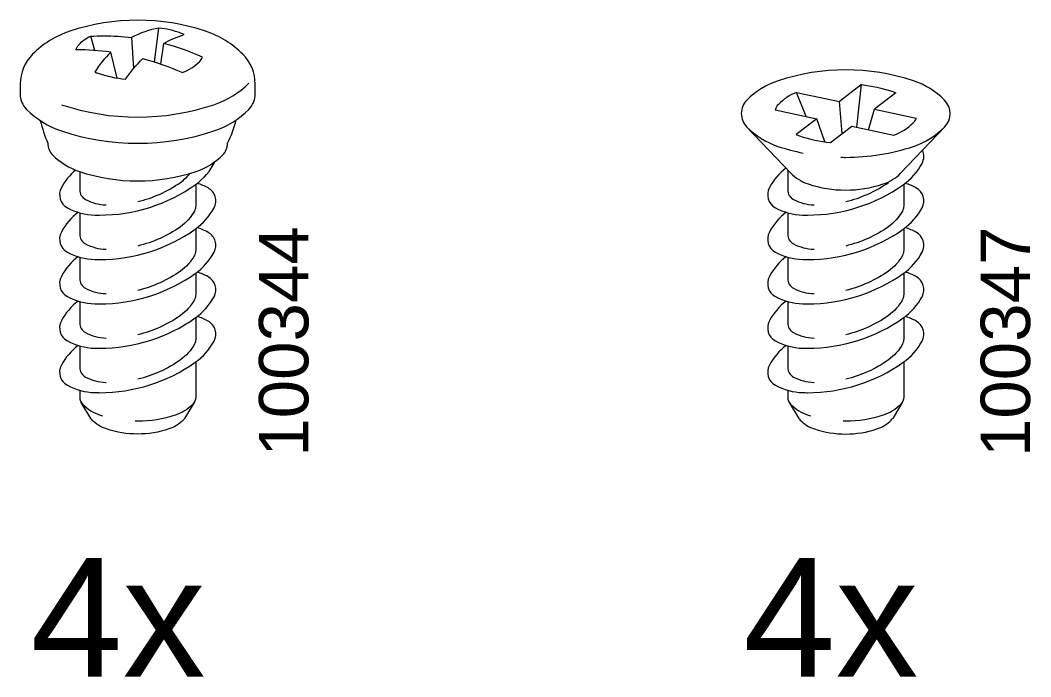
# Model space of a CAD drawing. Header units: metres. Extents: x -11.5 to 7.4, y -3.8 to 5.9.
# Drawn here: x 2.3015 to 2.4363, y 1.4734 to 1.561 of the extents above; entities that cross this region are included whole.
import ezdxf

# ---------------------------------------------------------------- set-up
doc = ezdxf.new("R2010")
doc.units = ezdxf.units.M
doc.header["$MEASUREMENT"] = 0
doc.layers.add('PDF3_Geometry_Num_Penna__7_Num_Penna__7', color=7, linetype='Continuous', lineweight=18)
doc.layers.add('PDF3_Text_Num_Penna__7_Num_Penna__7', color=7, linetype='Continuous', lineweight=18)
doc.styles.add('GENERATED_STYLE_1', font='')
doc.styles.get('GENERATED_STYLE_1').set_extended_font_data('Arial')

msp = doc.modelspace()

# ---------------------------------------------------------------- linework, layer by layer
at = {"layer": 'PDF3_Geometry_Num_Penna__7_Num_Penna__7', "color": 7, "linetype": 'Continuous', "lineweight": 18, "flags": 128}
msp.add_lwpolyline([(2.327339045670795, 1.546210129294233, 0.116928406335033), (2.331998769912092, 1.549089379414013, 0.1990659447745918), (2.332840910952799, 1.551123048675557), (2.332840910952799, 1.55247440556072, 0.1990228059904233), (2.331202083602973, 1.556432284176112, 0.1166197404798716), (2.326228107460565, 1.559506498239233, 0.1622665240708403), (2.308110097149303, 1.559506498239233, 0.1161031489959607), (2.303135875305642, 1.556432775578616, 0.1989886831909413), (2.301497170806444, 1.55247440556072), (2.301497170806444, 1.551123048675557, 0.1998390530618836), (2.302341154606534, 1.549089747965883, 0.11674072548326), (2.307001615951592, 1.546209760742358, 0.1622833772322302)], format="xyb", close=True, dxfattribs=at)
for points in [[(2.319428202465049, 1.555401076022108), (2.320001914888113, 1.559923207562368, 0.07711132692545523), (2.316348091571884, 1.558672219638582), (2.316620819961436, 1.554546895620058)], [(2.320231891259844, 1.555134735865103), (2.320634841312875, 1.557871847810689, -0.05012577802799875), (2.323370356200323, 1.559074064035982, 0.01830487670160294), (2.32290720934059, 1.559250231833558, 0.06610978874097391), (2.320001914888113, 1.559922961861115)], [(2.313595131895557, 1.55671717477763, 0.03336260953413795), (2.308925579604185, 1.557043957442588, -0.1214741721013931), (2.309314524685862, 1.557682903548019, -0.1369450921147397), (2.310895735092128, 1.558840033593596)], [(2.311452494128815, 1.556943342779956), (2.310895980793381, 1.558840156444221, -0.01474000190918833), (2.312646970764675, 1.558888928142713, -0.02910208510448307), (2.316349688630021, 1.558672711041087)], [(2.314410982902317, 1.553262615176649), (2.313595131895555, 1.55671717477763, 0.06780160332814321), (2.311433206580546, 1.554059792888268, 0.0151075513803489), (2.311848318845541, 1.553906229605865, 0.05410386473045999), (2.315544034225214, 1.553105857777969, -0.06060056097120321), (2.317873527793981, 1.555855131935522, -0.03981596982583013), (2.323137677114824, 1.553989030927737, 0.1074434174144987), (2.325441126350896, 1.555473066488899, 0.1069057914405456), (2.325805869859265, 1.556045918957581, 0.04315327316984997), (2.320635087014127, 1.557871479258811)], [(2.410936316748892, 1.542696109990306, 0.005511219593243136), (2.411607081166437, 1.54268751044649, 0.08066893505398914), (2.420642744703143, 1.544154346920022, 0.1165226883337641), (2.424788093373698, 1.546716396723662, 0.4141261240178749), (2.424788093373692, 1.550323668859188, 0.116216291522), (2.420644341761282, 1.552890132078854, 0.1622401120646605), (2.402581944168434, 1.55289090327204, 0.1162412616151591), (2.398425700407303, 1.550329925034593, 0.4151081762467756), (2.398426948482303, 1.54672692719982, 0.1163487199309959), (2.402568223513455, 1.544154961173152, 0.03008104403897617), (2.405913446057365, 1.543260608616426)], [(2.307001493100966, 1.549707809464913, 0.1622833772323731), (2.327339045670795, 1.549707809464913, 0.1169146383965241), (2.331998769912088, 1.552588656642832)], [(2.413090993876972, 1.546696617772892), (2.413728588625515, 1.552383373246911, -0.05384742514342981), (2.417766197297134, 1.551498480188381, -0.02269029648709518), (2.418283275581647, 1.55130413049817), (2.415427981333924, 1.549125988900538), (2.420995571700796, 1.547928195297779, -0.1094648096752912), (2.420590410336498, 1.547289863445479)], [(2.406312587740992, 1.548154854702608), (2.405054105929027, 1.551355113507928, 0.1019257248101508), (2.402622277788865, 1.54975400130026, 0.1209356060043092), (2.402191563494375, 1.549039624910513), (2.407771438923838, 1.54784047995087), (2.404985678130389, 1.545717621134904, 0.01666411886429331), (2.405446367977603, 1.545545507407985, 0.05377740519602615), (2.409563829556069, 1.544654471818157), (2.412429934658876, 1.546838755947086), (2.41802578066971, 1.545636048319291, 0.1065469974533898), (2.420590533187122, 1.547290846250488)], [(2.304179737074119, 1.547584950648948, 0.04459155201022536), (2.305182689584163, 1.544559876836197, 0.1991673256987872), (2.305825812610875, 1.543003236555115, 0.1159927563842421), (2.309391306327065, 1.540800647682924, 0.1622163527323822), (2.32494677543218, 1.540800647682924, 0.1162680393325764), (2.328512391998993, 1.543003236555115, 0.1991122230808199), (2.329157849187599, 1.544559876836197, 0.05856365965362063), (2.330292988971136, 1.547674140203368)], [(2.398381228480718, 1.546759517293365), (2.404267001968734, 1.540580130809391, 0.1163781428809459), (2.40659084440871, 1.539135161747274, 0.1626203190183111), (2.41660805971344, 1.539134793195395, 0.1171081573375456), (2.41893450674967, 1.540567845746798), (2.42483133679402, 1.546759517293365)], [(2.403626458805164, 1.541251632330692, 0.1053360047406279), (2.401422518576089, 1.538645356301716, 0.413107544163925), (2.40223112139592, 1.53596217578091, 0.1165275448607877), (2.40587831077835, 1.534990427329852, 0.007224119437854803), (2.406515905526897, 1.534981827786037, 0.1548190673453495), (2.419291019266101, 1.539036389844032, 0.1167222654757474), (2.421791275204905, 1.541864165551548, 0.233562997210268), (2.421845966454171, 1.54362053394919)], [(2.308870665374398, 1.540992540360618, 0.09248388619891204), (2.306984662565215, 1.538643513542326, 0.4130037258616424), (2.307793265385046, 1.535962175780911, 0.1163024951102943), (2.311440454767476, 1.534989198823593, 0.005751836072634912), (2.312079278022278, 1.534981827786038, 0.1548773275441672), (2.324853286105849, 1.539036389844029, 0.1250156297751085), (2.327487203525662, 1.542119940554721)], [(2.3094393409218, 1.540785045653432), (2.3094393409218, 1.538363659816472, 0.2765257061068545), (2.310214528371381, 1.537069182771107, 0.1166821052936218), (2.312918347797341, 1.536349032401946, 0.01784216564784977), (2.312968839404597, 1.536347189642555)], [(2.403875968426419, 1.540990206198726), (2.403875968426419, 1.538364888322731, 0.2765257061339588), (2.404651155875989, 1.537070288426728, 0.1165481202018194), (2.407356080957589, 1.536349032401941)], [(2.317170330811194, 1.536780975202693, 0.09556462121625012), (2.322871828360325, 1.539349781790762, 0.0720600304843415), (2.324131784379798, 1.540544258426623)], [(2.309228160695836, 1.535359839162006, 0.1068489508654882), (2.306984662565215, 1.532722973327173, 0.4127558431939337), (2.307793265385046, 1.530041512715131, 0.1160666898935787), (2.311440454767476, 1.529069764264073, 0.007190836741796997), (2.312079278022281, 1.529061164720257, 0.1548730171168494), (2.324853286105849, 1.533117078135139, 0.1169336430183577), (2.3273532963434, 1.535943871037651, 0.4148105933783008), (2.326554692762279, 1.538600343097528, 0.04875689666581128), (2.325112378075925, 1.539225702658579)], [(2.324901197849961, 1.539070050915534), (2.324901197849961, 1.536222373406617, -0.1248447123543964), (2.324726135708019, 1.535527898818269, -0.1160230458530293), (2.322871336957819, 1.533429610127488, -0.0955723715190214), (2.317170330811193, 1.530861540643174)], [(2.403663559694193, 1.535359839162004, 0.1071008264581919), (2.401422518576091, 1.532724078982808, 0.4135323993729295), (2.402231121395921, 1.530042741221391, 0.1165178560629888), (2.405878310778352, 1.529069764264073, 0.007224468028981488), (2.406515905526897, 1.529062393226518, 0.154884591794652), (2.419291019266101, 1.533117078135138, 0.1165889995974582), (2.421791275204905, 1.535943502485769, 0.4134230568165649), (2.420976753470812, 1.538629089650097, 0.04815963702281051), (2.419549005580542, 1.539226931164836)], [(2.419336596848318, 1.539070050915534), (2.419336596848318, 1.536222373406617, -0.1242138270106853), (2.419162640362009, 1.535527898818269, -0.1165255921502498), (2.417306735956176, 1.533430715783122, -0.09590158728903814), (2.411606958315812, 1.530862769149432)], [(2.3094393409218, 1.535296939641532), (2.3094393409218, 1.53244459380883, 0.276525706101638), (2.310214405520753, 1.53114950251034, 0.1160323199293691), (2.312918470647965, 1.530427877933662), (2.312968839404597, 1.530427877933662)], [(2.403875968426419, 1.535296939641532), (2.403875968426419, 1.532444348107577, 0.2762122986001179), (2.404651155875975, 1.531149748211551, 0.1162300271771802), (2.407356080957589, 1.53042959784243, 0.01827656966551563), (2.407405466909212, 1.530427877933596)], [(2.309228160695836, 1.529440527453112, 0.1063601547528187), (2.306984662565215, 1.526804767273914, 0.4126926660420935), (2.307793265385046, 1.524121586753109, 0.1162926178278895), (2.311440454767475, 1.523149224048922, 0.005745694958784189), (2.312079278022281, 1.523139395998848, 0.1548687046207627), (2.324853286105849, 1.52719580081623, 0.1166101649975234), (2.327353296343402, 1.53002259371874, 0.4143777285030109), (2.326553674513548, 1.532683790490184, 0.0476634627353397), (2.325112378075925, 1.533306268099062)], [(2.324901197849961, 1.533149387849755), (2.324901197849961, 1.530301710340838, -0.125052804822422), (2.324726135708017, 1.529608464258748, -0.116023045852985), (2.322871336957819, 1.527510175567968, -0.09570673001376791), (2.317170330811194, 1.524942228934281)], [(2.403663559694193, 1.529440527453112, 0.1066122049709058), (2.401422518576091, 1.526804767273913, 0.4131006746259513), (2.402231121395921, 1.524121586753109, 0.1165275448589091), (2.40587831077835, 1.523149224048922, 0.005779295533066406), (2.406515905526897, 1.523140624505106, 0.1548802877327481), (2.419291019266101, 1.52719580081623, 0.1165605936202987), (2.421791275204905, 1.530024190776877, 0.4127487474134755), (2.420980785760779, 1.532707609397223, 0.0470979823008721), (2.419549005580542, 1.533306268099062)], [(2.419336596848318, 1.533150616356016), (2.419336596848318, 1.530301710340838, -0.1252615480542554), (2.419162640362012, 1.52960969276501, -0.1164489959257245), (2.41730673595618, 1.52751017556797, -0.0954985164414997), (2.411606958315812, 1.524942228934281)], [(2.3094393409218, 1.529377505082013), (2.3094393409218, 1.526523439340548, 0.2767187666425709), (2.310214405520753, 1.525230067950821, 0.1160054809024807), (2.312918470647965, 1.524506723465381), (2.312968839404597, 1.524506723465381)], [(2.403875968426419, 1.529378733588273), (2.403875968426419, 1.52652491354806, 0.2768392543421078), (2.404651155875987, 1.525230313652053, 0.1155804553533372), (2.407356080957589, 1.524508934776653, 0.01827657031500248), (2.407405466909212, 1.524507214867971)], [(2.309228160695836, 1.52351998723796, 0.1065039625827171), (2.306984662565215, 1.520884104208137, 0.4124402957240665), (2.307793265385046, 1.518201046537958, 0.1160666898937315), (2.311440454767476, 1.517229789489401, 0.00719083674140618), (2.312079278022278, 1.517221189945587, 0.1548117975060243), (2.324853286105853, 1.521275260601078, 0.1166101649980327), (2.327353296343404, 1.524102053503587, 0.4139421153078466), (2.326550940273643, 1.526770725224058, 0.04547666198268949), (2.325112378075925, 1.527386956390169)], [(2.324901197849961, 1.527230076140863), (2.324901197849961, 1.524383627138206, -0.1244304685594929), (2.324726135708019, 1.523687309790468, -0.1158051299901335), (2.322871336957819, 1.521589635352816, -0.09584108921130147), (2.317170330811194, 1.519021565868503)], [(2.403663559694193, 1.523521092893593, 0.1065834628523134), (2.401422518576091, 1.520884104208135, 0.4135386444178684), (2.40223112139592, 1.51820276644672, 0.1162820310422023), (2.405878310778352, 1.517229789489401, 0.007224119440626509), (2.406515905526897, 1.517221189945587, 0.1548802877325333), (2.419291019266101, 1.521277103360466, 0.1164555888860202), (2.421791275204905, 1.524103036308594, 0.4128680970608115), (2.420977369285685, 1.526791361713958, 0.04708278044898882), (2.419549005580542, 1.527386956390164)], [(2.419336596848318, 1.527230076140863), (2.419336596848318, 1.524383627138206, -0.1243226663494418), (2.419162640362009, 1.523687924043597, -0.1158335803690642), (2.417306735956176, 1.521589635352816, -0.09590935696757427), (2.411606958315812, 1.519022794374762)], [(2.3094393409218, 1.52345635061373), (2.3094393409218, 1.520603759079777, 0.2762122986043976), (2.310214528371377, 1.519309159183783, 0.1166686010680797), (2.312918347797339, 1.518588394561493)], [(2.403875968426419, 1.52345819337312), (2.403875968426419, 1.520605601839166, 0.2768392543628813), (2.404651155875987, 1.519310387690025, 0.1162029237660748), (2.407356080957589, 1.518588394561493)], [(2.309228160695836, 1.517599324172181, 0.1069924204033547), (2.306984662565215, 1.514963563992983, 0.4131418718530235), (2.307793265385046, 1.512281611978437, 0.1163024951096729), (2.311440454767476, 1.511309863527378, 0.007190836744465889), (2.312079278022278, 1.511301263983565, 0.1548117975060243), (2.324853286105849, 1.515355826041559, 0.1167434835182886), (2.327353419194027, 1.518183601749075, 0.4148293867272754), (2.326560795726985, 1.520830128691943, 0.04821017676220877), (2.325112378075925, 1.521466293324389)], [(2.324901197849961, 1.521308798821955), (2.324901197849961, 1.518462349819298, -0.1243226664413239), (2.324726135708017, 1.517766646724689, -0.1162792574050142), (2.322871336957819, 1.515670200793297, -0.09556462121602353), (2.317170330811194, 1.513101025653349)], [(2.403663559694193, 1.51760055267844, 0.1067559087116152), (2.401422518576091, 1.514963563992982, 0.4136760634261706), (2.402231121395921, 1.512281611978437, 0.1162916808154087), (2.40587831077835, 1.511310477780509, 0.007223717264579241), (2.406515905526897, 1.511300649730435, 0.1548147668312342), (2.419291019266101, 1.515355826041558, 0.1165605936210601), (2.42179102950365, 1.518183847450328, 0.4130155694415379), (2.420984577632446, 1.520858872106468, 0.04764469550249567), (2.41954900558054, 1.521466293324382)], [(2.419336596848318, 1.521308798821955), (2.419336596848318, 1.518462349819298, -0.1243226663879015), (2.419162640362009, 1.517766646724689, -0.1158714575222808), (2.417306735956176, 1.515670200793298, -0.0956328726929815), (2.411606958315812, 1.513102254159611)], [(2.3094393409218, 1.517537530307342), (2.3094393409218, 1.514684938773388, 0.27683925435478), (2.310214528371377, 1.513389847474891, 0.116336988136117), (2.312918347797341, 1.512667731495718)], [(2.403875968426419, 1.517537530307342), (2.403875968426416, 1.514684693072136, 0.2768392543703372), (2.404650910174746, 1.513390093176149, 0.1162029237658032), (2.407356326658842, 1.512667977196968), (2.407405466909212, 1.512667977196968)], [(2.324901197849961, 1.515390101366191), (2.324901197849961, 1.510726691606117, -0.1973854887115746), (2.324486085584965, 1.509723247693572, -0.1164164189448613), (2.322185093361409, 1.508303340159142, -0.08036482288933365), (2.317170699363071, 1.50748871765864, -0.005574971041756182), (2.316843916698115, 1.507492403177419)], [(2.419336596848318, 1.515390101366191), (2.419336596848318, 1.510726691606117, -0.1994859648982195), (2.418921607433948, 1.509724476199831, -0.1165471340160253), (2.416622949372286, 1.508303340159142, -0.08031992190204089), (2.411607326867689, 1.507489946164901, -0.002851408673427753), (2.411281772708989, 1.507492403177419)], [(2.3094393409218, 1.511618218598448), (2.3094393409218, 1.51072632305424, 0.1989532298119023), (2.309854576037427, 1.509723124842949, 0.1163955362350291), (2.312152988397834, 1.508303094457895, 0.004869631875092114), (2.312495864494789, 1.508192774595809)], [(2.403875968426419, 1.511618218598448), (2.403875968426419, 1.51072632305424, 0.1987014815268098), (2.404291203542039, 1.509724353349204, 0.1163227727875528), (2.40659084440871, 1.508303094457893, 0.006557864667304667), (2.40693236914878, 1.50819400310207)], [(2.324699722823445, 1.510001504361289), (2.323430675857653, 1.507871274507768, -0.05609778187018091), (2.323252788151315, 1.507639946779154, -0.1159275506036374), (2.321340495308181, 1.506459352264025, -0.162241887116327), (2.312997709301687, 1.506459352264025, -0.1164124041767998), (2.311087750620446, 1.507639946779154, -0.06072224868770768), (2.310907528752216, 1.507871274507768), (2.309638481786424, 1.510001504361289)], [(2.404076337797299, 1.510001504361289), (2.405345384763093, 1.507871274507768, 0.06126938766051459), (2.405524992378183, 1.507641175285403, 0.1168404774949333), (2.4074371623707, 1.506461072172786, 0.162646273054069), (2.415773630068914, 1.5064604844172, 0.1162763831236102), (2.417689907058428, 1.50764117528542)]]:
    msp.add_lwpolyline(points, format="xyb", dxfattribs=at)
for points in [[(2.413726745866128, 1.552383250396284), (2.410769731300139, 1.550126484398063)], [(2.405054105929027, 1.551355113507928), (2.41076666003449, 1.550126607248688)], [(2.411131772094736, 1.545850176960277), (2.410768134242002, 1.550126607248688)], [(2.41462662670102, 1.546369098004179), (2.415426384275786, 1.549125866049912)], [(2.408834342539333, 1.544744644177587), (2.407771684625091, 1.54784047995087)], [(2.419137455983694, 1.510001504361289), (2.417869637524161, 1.507871274507768)]]:
    msp.add_lwpolyline(points, dxfattribs=at)
at = {"layer": 'PDF3_Geometry_Num_Penna__7_Num_Penna__7', "color": 7, "linetype": 'Continuous', "lineweight": 18}
msp.add_arc((2.407793759436338, 1.552856091582536), 0.01652119403432728, 283.3445580865423, 305.1632813620516, dxfattribs=at)
for points in [[(2.407356326658842, 1.536348418148815), (2.407374754252732, 1.536348418148815), (2.40738822400218, 1.536347189642556), (2.407405466909218, 1.536347189642556)], [(2.312918470647965, 1.518588517412121), (2.312936898241855, 1.518588517412121), (2.312951640316967, 1.518587288905862), (2.312968839404599, 1.518587288905862)], [(2.407356326658842, 1.518588517412121), (2.407374754252732, 1.518588517412121), (2.40738822400218, 1.518587288905862), (2.407405466909218, 1.518587288905862)], [(2.312918470647965, 1.512667977196968), (2.312936898241855, 1.512667977196968), (2.312951640316967, 1.512666748690707), (2.312968839404599, 1.512666748690707)], [(2.417688310000297, 1.507641666687917), (2.417787355341375, 1.507641666687917), (2.417769483594615, 1.507871397358393), (2.41786767191415, 1.507871397358393)]]:
    msp.add_open_spline(points, degree=3, dxfattribs=at)

# ---------------------------------------------------------------- texts
at = {"layer": 'PDF3_Text_Num_Penna__7_Num_Penna__7', "color": 7, "linetype": 'Continuous', "lineweight": 18, "char_height": 0.006595423007977106, "attachment_point": 7, "rotation": 90, "style": 'GENERATED_STYLE_1'}
for s, insert in [('\\A1;{\\pql;\\fArial|b0|i0|c0|p34;100344}', (2.340029921683473, 1.502757617203685)), ('\\A1;{\\pql;\\fArial|b0|i0|c0|p34;100347}', (2.436291497095745, 1.502711548218962))]:
    msp.add_mtext(s, dxfattribs=dict(at, insert=insert))
at = {"layer": 'PDF3_Text_Num_Penna__7_Num_Penna__7', "color": 7, "linetype": 'Continuous', "lineweight": 18, "char_height": 0.01582901521914505, "attachment_point": 7, "style": 'GENERATED_STYLE_1'}
for insert in [(2.302860935604826, 1.473408048878298), (2.397947320069955, 1.473408048878298)]:
    msp.add_mtext('\\A1;{\\pql;\\fArial|b0|i0|c0|p34;4x}', dxfattribs=dict(at, insert=insert))

doc.saveas('drawing.dxf')
